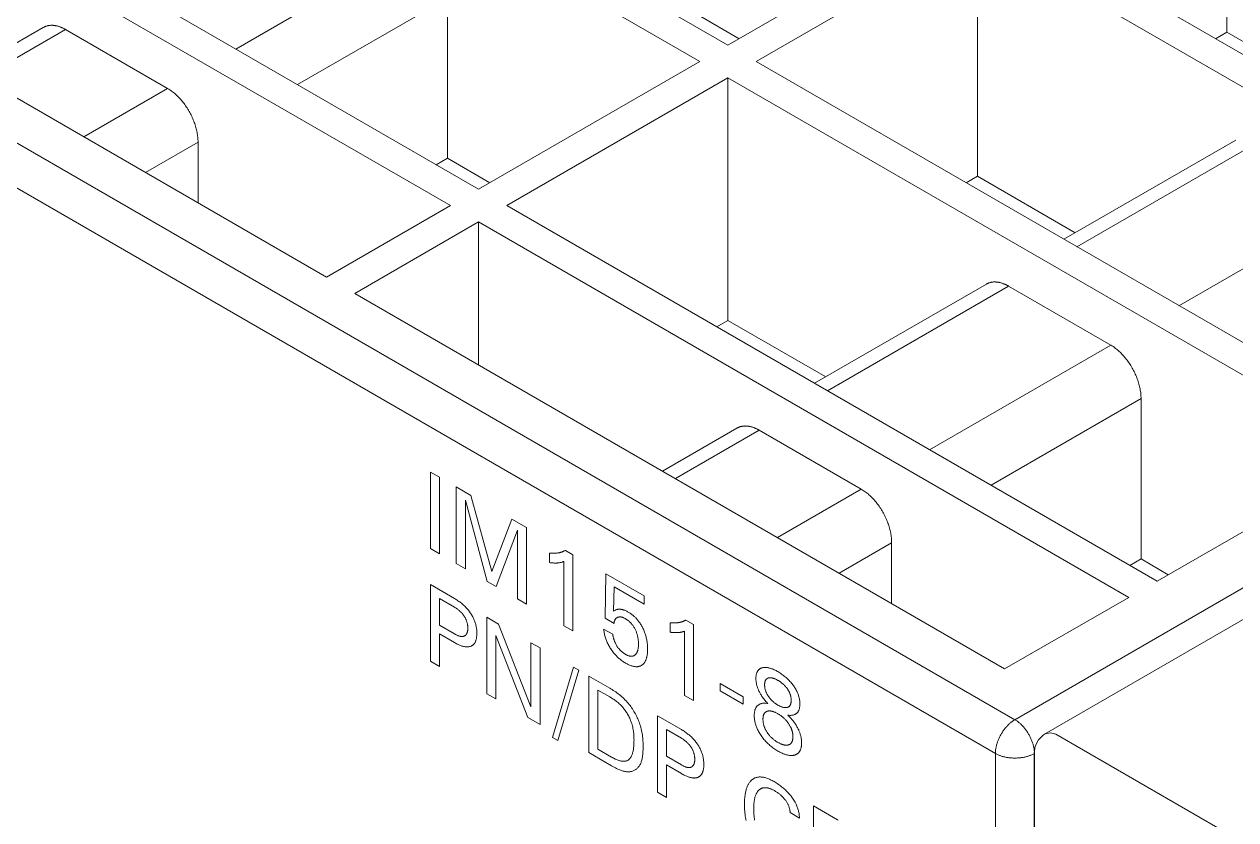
# Model space of a CAD drawing. Header units: inches. Extents: x 67248 to 85686, y -40174 to -31152.
# Drawn here: x 75342.52 to 75366.26, y -37886.83 to -37871.25 of the extents above; entities that cross this region are included whole.
import ezdxf

# ---------------------------------------------------------------- set-up
doc = ezdxf.new("R2010")
doc.units = ezdxf.units.IN
doc.header["$MEASUREMENT"] = 0

# ---------------------------------------------------------------- blocks, each defined once
blk = doc.blocks.new('ET200S')
at = {"lineweight": 0}
for p, q in [((65.08, 37.544), (110.119, 63.547)), ((59.874, 49.776), (50.838, 54.993)), ((50.353, 54.681), (59.362, 49.48)), ((68.925, 50.011), (68.925, 54.41)), ((55.349, 47.163), (46.559, 52.238)), ((46.074, 51.926), (54.836, 46.867)), ((59.874, 49.776), (63.887, 52.093)), ((76.742, 45.263), (64.912, 52.093)), ((60.387, 49.48), (64.4, 51.797)), ((64.4, 47.398), (64.4, 51.797)), ((64.4, 51.797), (76.227, 44.968)), ((50.945, 49.706), (54.232, 51.604)), ((52.061, 49.061), (54.783, 50.633)), ((54.783, 47.725), (54.783, 50.633)), ((65.08, 37.544), (42.788, 50.415)), ((52.591, 45.571), (43.952, 50.559)), ((59.309, 50.337), (60.077, 49.894)), ((46.101, 49.318), (47.45, 50.097)), ((46.335, 49.183), (47.854, 50.06)), ((49.706, 48.991), (47.854, 50.06)), ((68.722, 49.894), (68.925, 50.011)), ((68.925, 50.011), (70.699, 48.987)), ((64.727, 36.932), (42.434, 49.802)), ((65.619, 37.28), (87.186, 49.731)), ((55.349, 47.163), (59.362, 49.48)), ((72.201, 42.66), (60.387, 49.48)), ((55.861, 46.867), (59.874, 49.184)), ((59.874, 44.785), (59.874, 49.184)), ((59.874, 49.184), (71.686, 42.365)), ((48.187, 48.114), (49.706, 48.991)), ((49.304, 47.469), (50.257, 48.02)), ((50.257, 46.919), (50.257, 48.02)), ((65.971, 46.256), (69.088, 48.056)), ((66.205, 46.121), (69.492, 48.019)), ((54.58, 47.607), (54.783, 47.725)), ((54.783, 47.725), (55.552, 47.281)), ((64.197, 47.281), (64.4, 47.398)), ((64.4, 47.398), (66.174, 46.374)), ((52.591, 45.571), (54.836, 46.867)), ((67.659, 40.056), (55.861, 46.867)), ((68.057, 45.052), (71.344, 46.95)), ((53.104, 45.275), (55.348, 46.571)), ((55.348, 43.979), (55.348, 46.571)), ((55.348, 46.571), (67.145, 39.761)), ((61.445, 43.644), (64.562, 45.443)), ((61.68, 43.508), (64.967, 45.406)), ((66.819, 44.337), (64.967, 45.406)), ((64.892, 38.469), (53.104, 45.275)), ((59.671, 44.668), (59.874, 44.785)), ((59.874, 44.785), (61.649, 43.761)), ((63.531, 42.439), (66.819, 44.337)), ((64.648, 41.795), (67.37, 43.366)), ((67.37, 40.458), (67.37, 43.366)), ((58.688, 42.052), (60.037, 42.83)), ((58.922, 41.916), (60.441, 42.793)), ((62.293, 41.724), (60.441, 42.793)), ((71.686, 42.365), (67.659, 40.056)), ((54.474, 40.647), (54.474, 42.035)), ((54.474, 42.035), (54.638, 41.94)), ((54.638, 41.94), (54.638, 40.552)), ((54.943, 40.376), (54.943, 41.764)), ((54.943, 41.764), (55.21, 41.61)), ((55.21, 41.61), (55.587, 40.23)), ((60.774, 40.847), (62.293, 41.724)), ((55.108, 41.523), (55.108, 40.281)), ((55.504, 40.052), (55.108, 41.523)), ((55.587, 40.23), (55.953, 41.181)), ((55.953, 41.181), (56.219, 41.027)), ((56.055, 40.978), (55.669, 39.957)), ((56.055, 39.734), (56.055, 40.978)), ((56.219, 41.027), (56.219, 39.639)), ((61.89, 40.203), (62.844, 40.753)), ((62.844, 39.652), (62.844, 40.753)), ((54.638, 40.552), (54.474, 40.647)), ((56.635, 40.393), (56.635, 40.566)), ((56.923, 40.613), (57.059, 40.534)), ((57.059, 40.534), (57.059, 39.154)), ((67.166, 40.341), (67.37, 40.458)), ((67.37, 40.458), (67.863, 40.173)), ((55.108, 40.281), (54.943, 40.376)), ((56.898, 39.247), (56.898, 40.413)), ((55.669, 39.957), (55.504, 40.052)), ((57.646, 39.384), (57.656, 40.19)), ((57.656, 40.19), (58.352, 39.788)), ((54.474, 38.606), (54.474, 39.994)), ((54.474, 39.994), (54.911, 39.741)), ((57.807, 39.951), (57.797, 39.51)), ((58.352, 39.637), (57.807, 39.951)), ((54.638, 39.741), (54.638, 39.257)), ((54.911, 39.584), (54.638, 39.741)), ((56.219, 39.639), (56.055, 39.734)), ((58.352, 39.788), (58.352, 39.637)), ((67.145, 39.761), (64.892, 38.469)), ((55.499, 38.014), (55.499, 39.402)), ((55.499, 39.402), (55.712, 39.278)), ((57.807, 39.291), (57.646, 39.384)), ((54.638, 39.257), (54.911, 39.1)), ((55.712, 39.278), (56.299, 37.776)), ((57.059, 39.154), (56.898, 39.247)), ((57.618, 39.188), (57.783, 39.094)), ((58.823, 39.129), (58.823, 39.303)), ((59.086, 37.984), (59.086, 39.15)), ((59.111, 39.35), (59.247, 39.271)), ((59.247, 39.271), (59.247, 37.891)), ((54.638, 39.1), (54.638, 38.511)), ((54.911, 38.942), (54.638, 39.1)), ((55.662, 39.07), (55.662, 37.919)), ((56.242, 37.584), (55.662, 39.07)), ((56.299, 37.776), (56.299, 38.94)), ((56.299, 38.94), (56.463, 38.845)), ((56.463, 38.845), (56.463, 37.457)), ((54.638, 38.511), (54.474, 38.606)), ((56.687, 37.223), (57.07, 38.495)), ((57.07, 38.495), (57.167, 38.439)), ((57.167, 38.439), (56.784, 37.167)), ((57.347, 36.947), (57.347, 38.335)), ((57.347, 38.335), (57.728, 38.115)), ((57.512, 38.082), (57.512, 37.009)), ((57.728, 37.957), (57.512, 38.082)), ((59.733, 38.067), (59.733, 38.198)), ((59.733, 38.198), (60.147, 37.959)), ((60.147, 37.828), (59.733, 38.067)), ((55.662, 37.919), (55.499, 38.014)), ((59.247, 37.891), (59.086, 37.984)), ((60.147, 37.959), (60.147, 37.828)), ((58.592, 36.228), (58.592, 37.616)), ((58.592, 37.616), (59.029, 37.364)), ((56.463, 37.457), (56.242, 37.584)), ((56.784, 37.167), (56.687, 37.223)), ((58.756, 37.364), (58.756, 36.88)), ((59.029, 37.206), (58.756, 37.364)), ((65.449, 37.066), (65.506, 37.178)), ((65.506, 37.178), (65.599, 37.268)), ((65.599, 37.268), (65.62, 37.28)), ((65.653, 37.295), (65.62, 37.28)), ((65.726, 37.303), (65.653, 37.295)), ((65.822, 37.282), (65.726, 37.303)), ((75.769, 31.54), (65.822, 37.282)), ((57.761, 36.708), (57.347, 36.947)), ((57.512, 37.009), (57.761, 36.865)), ((65.428, 36.929), (65.449, 37.066)), ((58.756, 36.88), (59.029, 36.722)), ((58.756, 36.722), (58.756, 36.133)), ((59.029, 36.565), (58.756, 36.722)), ((64.727, -33.379), (64.727, 36.932)), ((65.428, 36.929), (65.428, -28.555)), ((65.434, -33.379), (65.434, 36.932)), ((58.756, 36.133), (58.592, 36.228)), ((61.169, 35.76), (61, 35.858)), ((61.423, 34.593), (61.423, 35.982)), ((61.423, 35.982), (61.86, 35.729))]:
    blk.add_line(p, q, dxfattribs=at)
for points in [[(47.45, 50.097), (47.457, 50.1), (47.463, 50.104), (47.47, 50.107), (47.476, 50.11), (47.483, 50.113), (47.49, 50.116), (47.496, 50.118), (47.503, 50.121), (47.51, 50.123), (47.517, 50.125), (47.524, 50.127), (47.531, 50.129), (47.539, 50.13), (47.546, 50.132), (47.554, 50.133), (47.561, 50.134), (47.569, 50.135), (47.576, 50.135), (47.584, 50.136), (47.591, 50.136), (47.599, 50.136), (47.606, 50.136), (47.614, 50.136), (47.622, 50.136), (47.629, 50.135), (47.637, 50.135), (47.644, 50.134), (47.652, 50.133), (47.659, 50.132), (47.667, 50.131), (47.674, 50.129), (47.682, 50.128), (47.691, 50.126), (47.701, 50.124), (47.711, 50.121), (47.72, 50.119), (47.729, 50.116), (47.739, 50.113), (47.748, 50.11), (47.757, 50.106), (47.766, 50.103), (47.776, 50.099), (47.785, 50.095), (47.794, 50.091), (47.802, 50.087), (47.811, 50.083), (47.82, 50.079), (47.829, 50.074), (47.837, 50.07), (47.846, 50.065), (47.854, 50.06)], [(49.706, 48.991), (49.725, 48.98), (49.743, 48.968), (49.761, 48.956), (49.778, 48.944), (49.796, 48.931), (49.813, 48.917), (49.829, 48.904), (49.846, 48.89), (49.862, 48.875), (49.877, 48.86), (49.894, 48.844), (49.911, 48.827), (49.927, 48.809), (49.943, 48.792), (49.959, 48.774), (49.974, 48.755), (49.989, 48.737), (50.003, 48.718), (50.017, 48.699), (50.031, 48.679), (50.045, 48.659), (50.058, 48.638), (50.072, 48.618), (50.084, 48.596), (50.097, 48.575), (50.109, 48.554), (50.12, 48.532), (50.131, 48.51), (50.142, 48.488), (50.153, 48.465), (50.162, 48.443), (50.172, 48.421), (50.181, 48.399), (50.189, 48.376), (50.197, 48.354), (50.205, 48.331), (50.212, 48.308), (50.218, 48.285), (50.225, 48.262), (50.23, 48.238), (50.235, 48.217), (50.24, 48.195), (50.244, 48.173), (50.247, 48.152), (50.25, 48.13), (50.253, 48.108), (50.255, 48.086), (50.256, 48.064), (50.257, 48.042), (50.257, 48.02)], [(64.563, 45.443), (64.569, 45.447), (64.575, 45.45), (64.582, 45.453), (64.588, 45.456), (64.595, 45.459), (64.602, 45.462), (64.609, 45.465), (64.616, 45.467), (64.622, 45.469), (64.629, 45.471), (64.636, 45.473), (64.644, 45.475), (64.651, 45.476), (64.659, 45.478), (64.666, 45.479), (64.674, 45.48), (64.681, 45.481), (64.689, 45.482), (64.696, 45.482), (64.704, 45.482), (64.711, 45.482), (64.719, 45.482), (64.726, 45.482), (64.734, 45.482), (64.742, 45.481), (64.749, 45.481), (64.757, 45.48), (64.764, 45.479), (64.772, 45.478), (64.779, 45.477), (64.787, 45.476), (64.794, 45.474), (64.804, 45.472), (64.813, 45.47), (64.823, 45.467), (64.832, 45.465), (64.842, 45.462), (64.851, 45.459), (64.86, 45.456), (64.87, 45.452), (64.879, 45.449), (64.888, 45.445), (64.897, 45.442), (64.906, 45.438), (64.915, 45.433), (64.924, 45.429), (64.932, 45.425), (64.941, 45.42), (64.95, 45.416), (64.958, 45.411), (64.967, 45.406)], [(66.819, 44.337), (66.837, 44.326), (66.855, 44.315), (66.873, 44.303), (66.891, 44.29), (66.908, 44.277), (66.925, 44.264), (66.942, 44.25), (66.958, 44.236), (66.974, 44.221), (66.99, 44.207), (67.007, 44.19), (67.023, 44.173), (67.04, 44.156), (67.056, 44.138), (67.071, 44.12), (67.086, 44.102), (67.101, 44.083), (67.116, 44.064), (67.13, 44.045), (67.143, 44.026), (67.157, 44.005), (67.171, 43.985), (67.184, 43.964), (67.197, 43.943), (67.209, 43.921), (67.221, 43.9), (67.233, 43.878), (67.244, 43.856), (67.255, 43.834), (67.265, 43.812), (67.275, 43.79), (67.284, 43.767), (67.293, 43.745), (67.301, 43.723), (67.309, 43.7), (67.317, 43.677), (67.324, 43.654), (67.331, 43.631), (67.337, 43.608), (67.343, 43.585), (67.348, 43.563), (67.352, 43.541), (67.356, 43.52), (67.36, 43.498), (67.363, 43.476), (67.365, 43.454), (67.367, 43.432), (67.368, 43.41), (67.369, 43.388), (67.37, 43.366)], [(60.037, 42.83), (60.043, 42.834), (60.05, 42.837), (60.056, 42.84), (60.063, 42.843), (60.069, 42.846), (60.076, 42.849), (60.083, 42.852), (60.09, 42.854), (60.097, 42.856), (60.104, 42.858), (60.111, 42.86), (60.118, 42.862), (60.125, 42.863), (60.133, 42.865), (60.14, 42.866), (60.148, 42.867), (60.155, 42.868), (60.163, 42.869), (60.17, 42.869), (60.178, 42.869), (60.185, 42.87), (60.193, 42.869), (60.201, 42.869), (60.208, 42.869), (60.216, 42.869), (60.223, 42.868), (60.231, 42.867), (60.238, 42.866), (60.246, 42.865), (60.253, 42.864), (60.261, 42.863), (60.268, 42.861), (60.278, 42.859), (60.288, 42.857), (60.297, 42.854), (60.307, 42.852), (60.316, 42.849), (60.325, 42.846), (60.335, 42.843), (60.344, 42.84), (60.353, 42.836), (60.362, 42.832), (60.371, 42.829), (60.38, 42.825), (60.389, 42.821), (60.398, 42.816), (60.407, 42.812), (60.415, 42.807), (60.424, 42.803), (60.432, 42.798), (60.441, 42.793)], [(62.293, 41.724), (62.311, 41.713), (62.329, 41.702), (62.347, 41.69), (62.365, 41.677), (62.382, 41.664), (62.399, 41.651), (62.416, 41.637), (62.432, 41.623), (62.448, 41.608), (62.464, 41.594), (62.481, 41.577), (62.498, 41.56), (62.514, 41.543), (62.53, 41.525), (62.545, 41.507), (62.56, 41.489), (62.575, 41.47), (62.59, 41.451), (62.604, 41.432), (62.618, 41.413), (62.632, 41.392), (62.645, 41.372), (62.658, 41.351), (62.671, 41.33), (62.683, 41.308), (62.695, 41.287), (62.707, 41.265), (62.718, 41.243), (62.729, 41.221), (62.739, 41.199), (62.749, 41.177), (62.758, 41.154), (62.767, 41.132), (62.776, 41.11), (62.784, 41.087), (62.791, 41.064), (62.798, 41.041), (62.805, 41.018), (62.811, 40.995), (62.817, 40.972), (62.822, 40.95), (62.826, 40.928), (62.83, 40.907), (62.834, 40.885), (62.837, 40.863), (62.839, 40.841), (62.841, 40.819), (62.843, 40.797), (62.844, 40.775), (62.844, 40.753)], [(56.923, 40.613), (56.917, 40.61), (56.91, 40.606), (56.904, 40.603), (56.897, 40.6), (56.89, 40.597), (56.884, 40.594), (56.877, 40.591), (56.87, 40.589), (56.863, 40.586), (56.856, 40.584), (56.849, 40.582), (56.842, 40.58), (56.835, 40.577), (56.828, 40.576), (56.821, 40.574), (56.814, 40.572), (56.806, 40.571), (56.799, 40.569), (56.792, 40.568), (56.784, 40.567), (56.777, 40.566), (56.769, 40.565), (56.762, 40.564), (56.754, 40.563), (56.747, 40.562), (56.739, 40.562), (56.731, 40.561), (56.724, 40.561), (56.716, 40.561), (56.708, 40.561), (56.7, 40.561), (56.692, 40.561), (56.684, 40.561), (56.676, 40.562), (56.668, 40.562), (56.66, 40.563), (56.652, 40.564), (56.643, 40.565), (56.635, 40.566)], [(56.635, 40.393), (56.646, 40.391), (56.656, 40.39), (56.667, 40.389), (56.678, 40.388), (56.688, 40.387), (56.699, 40.386), (56.709, 40.386), (56.717, 40.385), (56.725, 40.385), (56.733, 40.385), (56.741, 40.385), (56.749, 40.385), (56.757, 40.385), (56.765, 40.385), (56.773, 40.385), (56.779, 40.386), (56.786, 40.386), (56.793, 40.387), (56.8, 40.388), (56.806, 40.388), (56.813, 40.389), (56.819, 40.39), (56.826, 40.392), (56.834, 40.393), (56.841, 40.395), (56.848, 40.397), (56.857, 40.399), (56.865, 40.401), (56.873, 40.404), (56.881, 40.407), (56.89, 40.41), (56.898, 40.413)], [(54.911, 38.942), (54.927, 38.933), (54.943, 38.925), (54.959, 38.916), (54.975, 38.909), (54.991, 38.901), (55.007, 38.895), (55.023, 38.888), (55.035, 38.884), (55.047, 38.88), (55.06, 38.876), (55.072, 38.873), (55.084, 38.87), (55.095, 38.868), (55.107, 38.866), (55.119, 38.865), (55.128, 38.864), (55.137, 38.864), (55.146, 38.864), (55.155, 38.864), (55.164, 38.865), (55.173, 38.866), (55.181, 38.868), (55.19, 38.87), (55.198, 38.872), (55.206, 38.875), (55.213, 38.878), (55.22, 38.881), (55.227, 38.885), (55.234, 38.889), (55.24, 38.893), (55.247, 38.898), (55.253, 38.903), (55.259, 38.909), (55.264, 38.915), (55.269, 38.921), (55.274, 38.928), (55.279, 38.935), (55.284, 38.943), (55.288, 38.951), (55.291, 38.959), (55.295, 38.967), (55.298, 38.976), (55.301, 38.985), (55.304, 38.995), (55.307, 39.006), (55.309, 39.019), (55.312, 39.031), (55.313, 39.044), (55.315, 39.057), (55.316, 39.07), (55.317, 39.084), (55.317, 39.097), (55.317, 39.111), (55.317, 39.127), (55.316, 39.143), (55.315, 39.159), (55.314, 39.175), (55.312, 39.191), (55.31, 39.208), (55.307, 39.224), (55.304, 39.241), (55.3, 39.257), (55.296, 39.272), (55.292, 39.288), (55.287, 39.303), (55.282, 39.319), (55.276, 39.335), (55.27, 39.35), (55.263, 39.366), (55.256, 39.381), (55.249, 39.396), (55.241, 39.411), (55.233, 39.426), (55.224, 39.441), (55.215, 39.456), (55.206, 39.47), (55.196, 39.484), (55.186, 39.499), (55.175, 39.514), (55.164, 39.528), (55.152, 39.542), (55.141, 39.555), (55.129, 39.568), (55.117, 39.581), (55.104, 39.595), (55.09, 39.608), (55.077, 39.621), (55.063, 39.633), (55.049, 39.645), (55.036, 39.656), (55.022, 39.667), (55.006, 39.679), (54.99, 39.69), (54.974, 39.701), (54.958, 39.712), (54.943, 39.722), (54.927, 39.732), (54.911, 39.741)], [(54.911, 39.584), (54.92, 39.578), (54.93, 39.572), (54.94, 39.566), (54.949, 39.56), (54.959, 39.553), (54.968, 39.546), (54.978, 39.539), (54.986, 39.532), (54.995, 39.525), (55.003, 39.518), (55.011, 39.511), (55.019, 39.503), (55.027, 39.495), (55.035, 39.487), (55.042, 39.48), (55.049, 39.472), (55.056, 39.464), (55.063, 39.455), (55.069, 39.447), (55.076, 39.438), (55.082, 39.429), (55.088, 39.42), (55.093, 39.412), (55.098, 39.403), (55.103, 39.394), (55.108, 39.385), (55.113, 39.376), (55.117, 39.367), (55.121, 39.358), (55.125, 39.348), (55.129, 39.339), (55.132, 39.33), (55.135, 39.32), (55.138, 39.311), (55.141, 39.302), (55.143, 39.292), (55.145, 39.283), (55.147, 39.273), (55.149, 39.263), (55.15, 39.253), (55.151, 39.243), (55.152, 39.233), (55.152, 39.223), (55.153, 39.214), (55.153, 39.204), (55.153, 39.196), (55.152, 39.188), (55.152, 39.179), (55.151, 39.171), (55.151, 39.164), (55.149, 39.156), (55.148, 39.148), (55.147, 39.141), (55.145, 39.134), (55.143, 39.128), (55.142, 39.123), (55.14, 39.117), (55.138, 39.112), (55.135, 39.107), (55.133, 39.102), (55.13, 39.098), (55.128, 39.093), (55.125, 39.089), (55.122, 39.085), (55.118, 39.082), (55.115, 39.078), (55.112, 39.075), (55.108, 39.072), (55.104, 39.069), (55.1, 39.067), (55.096, 39.064), (55.092, 39.062), (55.087, 39.06), (55.083, 39.059), (55.078, 39.057), (55.073, 39.056), (55.068, 39.055), (55.063, 39.054), (55.058, 39.053), (55.052, 39.053), (55.047, 39.053), (55.041, 39.053), (55.036, 39.054), (55.029, 39.054), (55.022, 39.055), (55.015, 39.057), (55.008, 39.058), (55, 39.06), (54.993, 39.062), (54.986, 39.065), (54.978, 39.067), (54.969, 39.071), (54.959, 39.075), (54.95, 39.08), (54.94, 39.084), (54.93, 39.089), (54.921, 39.094), (54.911, 39.1)], [(58.411, 38.909), (58.408, 38.931), (58.405, 38.954), (58.403, 38.972), (58.4, 38.99), (58.396, 39.008), (58.392, 39.026), (58.388, 39.044), (58.383, 39.063), (58.377, 39.081), (58.372, 39.098), (58.366, 39.115), (58.36, 39.133), (58.353, 39.15), (58.346, 39.167), (58.338, 39.184), (58.33, 39.201), (58.323, 39.217), (58.315, 39.232), (58.306, 39.247), (58.298, 39.262), (58.288, 39.277), (58.279, 39.292), (58.269, 39.306), (58.259, 39.32), (58.25, 39.332), (58.241, 39.344), (58.231, 39.355), (58.221, 39.367), (58.211, 39.378), (58.201, 39.388), (58.191, 39.398), (58.181, 39.408), (58.17, 39.418), (58.159, 39.428), (58.147, 39.438), (58.135, 39.447), (58.124, 39.456), (58.112, 39.464), (58.1, 39.473), (58.088, 39.48), (58.076, 39.488), (58.064, 39.495), (58.051, 39.502), (58.038, 39.509), (58.025, 39.515), (58.012, 39.521), (58, 39.527), (57.987, 39.532), (57.977, 39.535), (57.967, 39.538), (57.957, 39.541), (57.948, 39.543), (57.938, 39.545), (57.929, 39.546), (57.919, 39.547), (57.91, 39.548), (57.902, 39.548), (57.893, 39.548), (57.885, 39.547), (57.877, 39.546), (57.869, 39.544), (57.861, 39.542), (57.851, 39.539), (57.841, 39.535), (57.831, 39.53), (57.82, 39.524), (57.809, 39.517), (57.797, 39.51)], [(57.807, 39.291), (57.807, 39.299), (57.808, 39.307), (57.81, 39.315), (57.811, 39.322), (57.813, 39.33), (57.816, 39.337), (57.818, 39.343), (57.82, 39.349), (57.823, 39.354), (57.825, 39.359), (57.828, 39.363), (57.831, 39.368), (57.834, 39.372), (57.837, 39.376), (57.841, 39.38), (57.845, 39.383), (57.849, 39.387), (57.853, 39.39), (57.857, 39.392), (57.862, 39.395), (57.866, 39.397), (57.871, 39.399), (57.876, 39.401), (57.881, 39.403), (57.887, 39.404), (57.892, 39.405), (57.898, 39.406), (57.904, 39.407), (57.91, 39.407), (57.917, 39.407), (57.923, 39.406), (57.93, 39.406), (57.936, 39.405), (57.943, 39.403), (57.95, 39.402), (57.957, 39.4), (57.963, 39.397), (57.972, 39.394), (57.981, 39.391), (57.99, 39.387), (57.998, 39.383), (58.007, 39.378), (58.016, 39.373), (58.025, 39.368), (58.034, 39.362), (58.043, 39.356), (58.052, 39.35), (58.061, 39.343), (58.07, 39.336), (58.078, 39.329), (58.087, 39.321), (58.095, 39.314), (58.103, 39.306), (58.11, 39.299), (58.118, 39.29), (58.125, 39.282), (58.132, 39.273), (58.139, 39.264), (58.146, 39.255), (58.154, 39.244), (58.161, 39.233), (58.168, 39.222), (58.175, 39.21), (58.181, 39.198), (58.187, 39.186), (58.193, 39.174), (58.2, 39.161), (58.205, 39.147), (58.211, 39.134), (58.216, 39.12), (58.221, 39.106), (58.225, 39.093), (58.229, 39.08), (58.232, 39.068), (58.235, 39.056), (58.238, 39.043), (58.24, 39.031), (58.242, 39.019), (58.244, 39.007), (58.246, 38.994), (58.247, 38.981), (58.248, 38.968), (58.249, 38.955), (58.25, 38.943), (58.25, 38.93), (58.25, 38.918), (58.25, 38.904), (58.25, 38.889), (58.249, 38.875), (58.248, 38.862)], [(57.618, 39.188), (57.62, 39.171), (57.622, 39.154), (57.625, 39.136), (57.628, 39.118), (57.631, 39.1), (57.636, 39.081), (57.64, 39.063), (57.645, 39.046), (57.65, 39.028), (57.656, 39.011), (57.662, 38.994), (57.669, 38.977), (57.676, 38.959), (57.683, 38.942), (57.691, 38.925), (57.7, 38.908), (57.709, 38.892), (57.718, 38.875), (57.728, 38.859), (57.737, 38.842), (57.748, 38.826), (57.76, 38.809), (57.772, 38.791), (57.785, 38.774), (57.798, 38.757), (57.812, 38.741), (57.825, 38.725), (57.838, 38.712), (57.85, 38.699), (57.863, 38.686), (57.876, 38.674), (57.889, 38.662), (57.902, 38.651), (57.915, 38.64), (57.929, 38.629), (57.943, 38.618), (57.958, 38.607), (57.972, 38.597), (57.987, 38.588), (58.002, 38.579), (58.016, 38.57), (58.031, 38.562), (58.045, 38.554), (58.06, 38.547), (58.075, 38.54), (58.089, 38.534), (58.104, 38.528), (58.118, 38.523), (58.132, 38.518), (58.144, 38.515), (58.155, 38.512), (58.166, 38.51), (58.177, 38.508), (58.188, 38.506), (58.199, 38.505), (58.21, 38.505), (58.22, 38.505), (58.23, 38.505), (58.239, 38.506), (58.248, 38.508), (58.257, 38.51), (58.265, 38.512), (58.273, 38.514), (58.281, 38.517), (58.289, 38.521), (58.296, 38.524), (58.304, 38.528), (58.311, 38.533), (58.318, 38.538), (58.326, 38.544), (58.333, 38.55), (58.339, 38.557), (58.346, 38.564), (58.352, 38.571), (58.358, 38.579), (58.363, 38.587), (58.369, 38.596), (58.374, 38.605), (58.379, 38.615), (58.383, 38.625), (58.387, 38.635), (58.391, 38.646), (58.395, 38.657), (58.398, 38.669), (58.401, 38.68), (58.403, 38.692), (58.406, 38.707), (58.409, 38.723), (58.411, 38.738), (58.412, 38.754), (58.413, 38.771), (58.414, 38.787), (58.415, 38.804), (58.415, 38.821), (58.415, 38.843), (58.414, 38.864), (58.413, 38.886), (58.411, 38.909)], [(59.111, 39.35), (59.104, 39.346), (59.098, 39.343), (59.091, 39.34), (59.085, 39.337), (59.078, 39.334), (59.071, 39.331), (59.065, 39.328), (59.058, 39.326), (59.051, 39.323), (59.044, 39.321), (59.037, 39.319), (59.03, 39.316), (59.023, 39.314), (59.016, 39.313), (59.009, 39.311), (59.001, 39.309), (58.994, 39.308), (58.987, 39.306), (58.98, 39.305), (58.972, 39.304), (58.965, 39.302), (58.957, 39.301), (58.95, 39.301), (58.942, 39.3), (58.935, 39.299), (58.927, 39.299), (58.919, 39.298), (58.911, 39.298), (58.903, 39.298), (58.896, 39.298), (58.888, 39.298), (58.88, 39.298), (58.872, 39.298), (58.864, 39.299), (58.856, 39.299), (58.847, 39.3), (58.839, 39.301), (58.831, 39.302), (58.823, 39.303)], [(58.823, 39.129), (58.834, 39.128), (58.844, 39.127), (58.855, 39.126), (58.865, 39.125), (58.876, 39.124), (58.886, 39.123), (58.897, 39.123), (58.905, 39.122), (58.913, 39.122), (58.921, 39.122), (58.929, 39.122), (58.937, 39.122), (58.945, 39.122), (58.953, 39.122), (58.96, 39.122), (58.967, 39.123), (58.974, 39.123), (58.981, 39.124), (58.987, 39.125), (58.994, 39.125), (59.001, 39.126), (59.007, 39.127), (59.014, 39.128), (59.021, 39.13), (59.029, 39.132), (59.036, 39.133), (59.044, 39.136), (59.052, 39.138), (59.06, 39.141), (59.069, 39.143), (59.078, 39.146), (59.086, 39.15)], [(58.248, 38.862), (58.246, 38.848), (58.244, 38.835), (58.243, 38.826), (58.241, 38.818), (58.239, 38.81), (58.237, 38.801), (58.234, 38.793), (58.231, 38.786), (58.229, 38.778), (58.225, 38.771), (58.223, 38.765), (58.22, 38.759), (58.217, 38.753), (58.213, 38.748), (58.21, 38.743), (58.206, 38.738), (58.202, 38.733), (58.198, 38.728), (58.194, 38.724), (58.19, 38.721), (58.187, 38.717), (58.183, 38.714), (58.179, 38.711), (58.174, 38.708), (58.17, 38.706), (58.166, 38.703), (58.161, 38.701), (58.156, 38.699), (58.152, 38.698), (58.147, 38.696), (58.142, 38.695), (58.137, 38.694), (58.132, 38.694), (58.126, 38.693), (58.121, 38.693), (58.116, 38.693), (58.11, 38.694), (58.104, 38.694), (58.099, 38.695), (58.093, 38.696), (58.087, 38.697), (58.08, 38.699), (58.073, 38.701), (58.066, 38.704), (58.059, 38.706), (58.052, 38.709), (58.045, 38.713), (58.038, 38.716), (58.031, 38.72), (58.023, 38.724), (58.016, 38.728), (58.008, 38.732), (58, 38.737), (57.991, 38.743), (57.983, 38.748), (57.975, 38.754), (57.967, 38.76), (57.959, 38.766), (57.951, 38.773), (57.943, 38.78), (57.935, 38.787), (57.927, 38.794), (57.92, 38.802), (57.912, 38.809), (57.905, 38.818), (57.898, 38.826), (57.891, 38.834), (57.884, 38.843), (57.878, 38.852), (57.871, 38.861), (57.865, 38.87), (57.859, 38.88), (57.853, 38.89), (57.847, 38.899), (57.842, 38.909), (57.837, 38.919), (57.832, 38.929), (57.827, 38.94), (57.822, 38.949), (57.818, 38.959), (57.814, 38.969), (57.81, 38.979), (57.807, 38.989), (57.803, 38.999), (57.8, 39.008), (57.797, 39.018), (57.795, 39.028), (57.792, 39.038), (57.79, 39.047), (57.788, 39.057), (57.786, 39.066), (57.785, 39.075), (57.784, 39.085), (57.783, 39.094)], [(60.589, 38.488), (60.579, 38.49), (60.57, 38.491), (60.561, 38.491), (60.553, 38.491), (60.544, 38.491), (60.535, 38.491), (60.527, 38.49), (60.518, 38.489), (60.51, 38.488), (60.503, 38.487), (60.497, 38.485), (60.49, 38.484), (60.484, 38.482), (60.478, 38.479), (60.471, 38.477), (60.466, 38.474), (60.46, 38.471), (60.454, 38.468), (60.449, 38.464), (60.443, 38.46), (60.438, 38.456), (60.434, 38.452), (60.429, 38.448), (60.425, 38.443), (60.421, 38.438), (60.417, 38.433), (60.413, 38.428), (60.41, 38.422), (60.407, 38.416), (60.403, 38.41), (60.401, 38.404), (60.398, 38.397), (60.395, 38.391), (60.393, 38.383), (60.39, 38.374), (60.388, 38.366), (60.387, 38.357), (60.385, 38.348), (60.384, 38.339), (60.383, 38.33), (60.382, 38.32), (60.382, 38.311), (60.381, 38.301), (60.381, 38.291), (60.381, 38.281), (60.382, 38.27), (60.382, 38.26), (60.383, 38.249), (60.384, 38.238), (60.385, 38.227), (60.387, 38.216), (60.389, 38.205), (60.391, 38.194), (60.393, 38.183), (60.396, 38.171), (60.399, 38.159), (60.403, 38.147), (60.407, 38.135), (60.411, 38.123), (60.415, 38.111), (60.42, 38.099), (60.425, 38.087), (60.43, 38.075), (60.436, 38.061), (60.443, 38.047), (60.451, 38.033), (60.458, 38.019), (60.466, 38.005), (60.474, 37.992), (60.482, 37.979), (60.491, 37.966), (60.502, 37.95), (60.513, 37.934), (60.525, 37.919), (60.536, 37.905), (60.548, 37.89), (60.56, 37.876), (60.57, 37.866), (60.579, 37.856), (60.589, 37.846), (60.598, 37.837)], [(60.961, 37.626), (60.974, 37.624), (60.987, 37.623), (61, 37.622), (61.012, 37.622), (61.024, 37.623), (61.035, 37.624), (61.047, 37.626), (61.058, 37.628), (61.069, 37.631), (61.076, 37.634), (61.084, 37.637), (61.091, 37.641), (61.098, 37.644), (61.105, 37.649), (61.111, 37.653), (61.118, 37.658), (61.124, 37.664), (61.13, 37.67), (61.135, 37.676), (61.14, 37.682), (61.145, 37.689), (61.149, 37.696), (61.153, 37.703), (61.157, 37.711), (61.16, 37.719), (61.163, 37.728), (61.166, 37.736), (61.169, 37.747), (61.172, 37.758), (61.174, 37.769), (61.176, 37.781), (61.177, 37.793), (61.178, 37.805), (61.178, 37.818), (61.179, 37.83), (61.178, 37.844), (61.178, 37.858), (61.177, 37.873), (61.175, 37.887), (61.173, 37.902), (61.171, 37.917), (61.168, 37.932), (61.164, 37.947), (61.16, 37.961), (61.156, 37.976), (61.151, 37.99), (61.146, 38.005), (61.141, 38.019), (61.135, 38.033), (61.128, 38.048), (61.121, 38.062), (61.112, 38.079), (61.103, 38.096), (61.093, 38.113), (61.083, 38.129), (61.072, 38.145), (61.061, 38.161), (61.05, 38.176), (61.037, 38.193), (61.025, 38.208), (61.012, 38.224), (60.998, 38.239), (60.985, 38.254), (60.971, 38.268), (60.956, 38.282), (60.942, 38.296), (60.927, 38.31), (60.912, 38.323), (60.896, 38.335), (60.881, 38.347), (60.864, 38.36), (60.847, 38.372), (60.831, 38.383), (60.814, 38.394), (60.797, 38.405), (60.78, 38.415), (60.763, 38.424), (60.746, 38.433), (60.729, 38.442), (60.712, 38.45), (60.695, 38.457), (60.679, 38.464), (60.666, 38.469), (60.652, 38.473), (60.639, 38.477), (60.627, 38.481), (60.614, 38.484), (60.601, 38.486), (60.589, 38.488)], [(60.613, 37.958), (60.607, 37.967), (60.601, 37.975), (60.596, 37.984), (60.591, 37.992), (60.586, 38.001), (60.581, 38.01), (60.576, 38.019), (60.572, 38.028), (60.568, 38.036), (60.565, 38.044), (60.562, 38.052), (60.559, 38.06), (60.556, 38.068), (60.553, 38.076), (60.551, 38.084), (60.549, 38.092), (60.547, 38.1), (60.545, 38.109), (60.544, 38.117), (60.542, 38.126), (60.541, 38.134), (60.54, 38.142), (60.54, 38.15), (60.539, 38.158), (60.539, 38.166), (60.539, 38.174), (60.539, 38.181), (60.539, 38.188), (60.539, 38.195), (60.54, 38.201), (60.541, 38.208), (60.542, 38.214), (60.543, 38.221), (60.544, 38.227), (60.545, 38.233), (60.547, 38.238), (60.549, 38.243), (60.55, 38.247), (60.552, 38.252), (60.554, 38.256), (60.556, 38.26), (60.559, 38.264), (60.561, 38.268), (60.564, 38.271), (60.566, 38.275), (60.569, 38.278), (60.572, 38.281), (60.575, 38.284), (60.579, 38.287), (60.582, 38.289), (60.586, 38.291), (60.589, 38.293), (60.593, 38.295), (60.597, 38.297), (60.601, 38.299), (60.605, 38.3), (60.609, 38.301), (60.614, 38.302), (60.619, 38.303), (60.625, 38.304), (60.631, 38.305), (60.637, 38.305), (60.643, 38.305), (60.649, 38.305), (60.655, 38.304), (60.661, 38.303), (60.668, 38.302), (60.674, 38.301), (60.681, 38.299), (60.688, 38.298), (60.695, 38.296), (60.702, 38.293), (60.709, 38.291), (60.716, 38.288), (60.725, 38.285), (60.734, 38.281), (60.743, 38.277), (60.752, 38.272), (60.762, 38.268), (60.771, 38.263), (60.78, 38.257), (60.789, 38.252), (60.798, 38.246), (60.807, 38.241), (60.816, 38.235), (60.825, 38.228), (60.834, 38.222), (60.843, 38.215), (60.851, 38.209), (60.859, 38.202), (60.867, 38.195), (60.875, 38.188), (60.883, 38.181), (60.891, 38.174), (60.899, 38.166), (60.906, 38.159), (60.913, 38.151), (60.92, 38.143), (60.926, 38.135), (60.933, 38.127), (60.94, 38.119), (60.946, 38.11), (60.947, 38.109)], [(57.761, 36.708), (57.784, 36.695), (57.807, 36.682), (57.831, 36.67), (57.854, 36.658), (57.878, 36.648), (57.901, 36.638), (57.924, 36.629), (57.94, 36.623), (57.956, 36.618), (57.972, 36.613), (57.988, 36.609), (58.004, 36.606), (58.019, 36.603), (58.034, 36.601), (58.049, 36.6), (58.064, 36.599), (58.079, 36.599), (58.092, 36.6), (58.105, 36.602), (58.118, 36.604), (58.13, 36.607), (58.143, 36.611), (58.155, 36.615), (58.166, 36.62), (58.178, 36.626), (58.189, 36.632), (58.199, 36.639), (58.209, 36.646), (58.219, 36.654), (58.229, 36.663), (58.238, 36.672), (58.246, 36.681), (58.254, 36.692), (58.262, 36.702), (58.269, 36.714), (58.277, 36.727), (58.284, 36.74), (58.29, 36.754), (58.296, 36.768), (58.301, 36.783), (58.306, 36.799), (58.31, 36.815), (58.314, 36.831), (58.317, 36.848), (58.32, 36.865), (58.324, 36.89), (58.327, 36.916), (58.329, 36.942), (58.331, 36.969), (58.332, 36.996), (58.333, 37.023), (58.333, 37.051), (58.333, 37.077), (58.332, 37.104), (58.332, 37.13), (58.33, 37.156), (58.328, 37.183), (58.326, 37.21), (58.323, 37.237), (58.32, 37.264), (58.316, 37.292), (58.311, 37.319), (58.305, 37.347), (58.299, 37.375), (58.292, 37.402), (58.284, 37.43), (58.275, 37.459), (58.266, 37.487), (58.257, 37.51), (58.248, 37.534), (58.238, 37.557), (58.228, 37.58), (58.217, 37.604), (58.205, 37.627), (58.193, 37.65), (58.18, 37.672), (58.167, 37.695), (58.154, 37.717), (58.14, 37.739), (58.125, 37.76), (58.111, 37.781), (58.096, 37.802), (58.08, 37.822), (58.064, 37.841), (58.045, 37.864), (58.025, 37.885), (58.005, 37.906), (57.985, 37.926), (57.964, 37.945), (57.943, 37.964), (57.922, 37.982), (57.901, 37.999), (57.88, 38.015), (57.858, 38.031), (57.836, 38.047), (57.815, 38.061), (57.793, 38.075), (57.771, 38.089), (57.75, 38.102), (57.728, 38.115)], [(60.947, 38.109), (60.953, 38.101), (60.958, 38.093), (60.964, 38.084), (60.969, 38.076), (60.974, 38.067), (60.979, 38.059), (60.983, 38.05), (60.988, 38.041), (60.991, 38.033), (60.995, 38.025), (60.998, 38.017), (61.001, 38.009), (61.004, 38.001), (61.006, 37.993), (61.009, 37.985), (61.011, 37.977), (61.013, 37.97), (61.014, 37.961), (61.016, 37.953), (61.017, 37.944), (61.018, 37.936), (61.019, 37.928), (61.02, 37.92), (61.021, 37.912), (61.021, 37.904), (61.021, 37.896), (61.021, 37.889), (61.021, 37.882), (61.02, 37.875), (61.02, 37.868), (61.019, 37.862), (61.018, 37.855), (61.017, 37.849), (61.016, 37.843), (61.014, 37.837), (61.013, 37.831), (61.011, 37.826), (61.009, 37.822), (61.008, 37.817), (61.006, 37.813), (61.004, 37.809), (61.001, 37.805), (60.999, 37.801), (60.996, 37.798), (60.994, 37.794), (60.991, 37.791), (60.988, 37.788), (60.985, 37.785), (60.982, 37.782), (60.978, 37.779), (60.975, 37.777), (60.971, 37.775), (60.967, 37.773), (60.963, 37.771), (60.959, 37.769), (60.955, 37.768), (60.951, 37.767), (60.947, 37.766), (60.942, 37.764), (60.937, 37.764), (60.932, 37.763), (60.927, 37.763), (60.921, 37.762), (60.916, 37.762), (60.91, 37.762), (60.905, 37.763), (60.899, 37.763), (60.893, 37.764), (60.886, 37.765), (60.879, 37.767), (60.872, 37.769), (60.865, 37.771), (60.858, 37.773), (60.851, 37.775), (60.844, 37.778), (60.835, 37.781), (60.826, 37.785), (60.817, 37.789), (60.807, 37.794), (60.798, 37.799), (60.789, 37.804), (60.78, 37.809), (60.771, 37.814), (60.761, 37.82), (60.752, 37.826), (60.743, 37.832), (60.734, 37.838), (60.725, 37.845), (60.716, 37.852), (60.708, 37.858), (60.7, 37.865), (60.692, 37.872), (60.684, 37.879), (60.676, 37.886), (60.668, 37.894), (60.66, 37.902), (60.653, 37.909), (60.646, 37.917), (60.639, 37.925), (60.632, 37.933), (60.626, 37.941), (60.619, 37.95), (60.613, 37.958)], [(57.728, 37.957), (57.744, 37.948), (57.76, 37.939), (57.775, 37.929), (57.791, 37.918), (57.807, 37.908), (57.823, 37.896), (57.839, 37.885), (57.854, 37.873), (57.87, 37.86), (57.885, 37.847), (57.9, 37.833), (57.915, 37.819), (57.93, 37.805), (57.945, 37.789), (57.959, 37.774), (57.973, 37.757), (57.985, 37.742), (57.997, 37.726), (58.009, 37.71), (58.02, 37.693), (58.032, 37.676), (58.042, 37.659), (58.053, 37.641), (58.063, 37.624), (58.072, 37.606), (58.081, 37.587), (58.09, 37.569), (58.098, 37.551), (58.106, 37.532), (58.113, 37.514), (58.12, 37.496), (58.127, 37.473), (58.134, 37.451), (58.14, 37.429), (58.145, 37.406), (58.15, 37.384), (58.154, 37.362), (58.157, 37.341), (58.16, 37.319), (58.163, 37.298), (58.165, 37.276), (58.166, 37.255), (58.167, 37.234), (58.168, 37.214), (58.168, 37.193), (58.169, 37.173), (58.168, 37.15), (58.168, 37.127), (58.167, 37.104), (58.166, 37.081), (58.164, 37.059), (58.162, 37.038), (58.159, 37.016), (58.157, 37.001), (58.154, 36.986), (58.151, 36.971), (58.148, 36.956), (58.144, 36.942), (58.14, 36.928), (58.135, 36.914), (58.13, 36.901), (58.126, 36.891), (58.122, 36.882), (58.117, 36.873), (58.112, 36.864), (58.107, 36.856), (58.101, 36.848), (58.095, 36.841), (58.089, 36.834), (58.083, 36.827), (58.076, 36.821), (58.069, 36.816), (58.062, 36.811), (58.054, 36.807), (58.046, 36.803), (58.038, 36.799), (58.03, 36.797), (58.021, 36.794), (58.012, 36.792), (58.003, 36.791), (57.992, 36.79), (57.981, 36.789), (57.969, 36.79), (57.958, 36.791), (57.946, 36.792), (57.933, 36.794), (57.921, 36.797), (57.909, 36.8), (57.896, 36.803), (57.88, 36.809), (57.863, 36.815), (57.846, 36.822), (57.829, 36.829), (57.812, 36.838), (57.795, 36.846), (57.778, 36.855), (57.761, 36.865)], [(60.598, 37.837), (60.586, 37.839), (60.575, 37.841), (60.563, 37.842), (60.551, 37.843), (60.54, 37.844), (60.529, 37.844), (60.519, 37.843), (60.508, 37.842), (60.498, 37.841), (60.489, 37.839), (60.479, 37.836), (60.47, 37.833), (60.461, 37.83), (60.453, 37.827), (60.446, 37.823), (60.438, 37.819), (60.431, 37.815), (60.424, 37.81), (60.417, 37.804), (60.41, 37.798), (60.404, 37.792), (60.398, 37.786), (60.393, 37.779), (60.388, 37.771), (60.383, 37.764), (60.379, 37.756), (60.375, 37.748), (60.371, 37.739), (60.368, 37.73), (60.364, 37.721), (60.361, 37.709), (60.359, 37.697), (60.356, 37.685), (60.354, 37.673), (60.353, 37.66), (60.352, 37.647), (60.352, 37.633), (60.351, 37.619), (60.351, 37.604), (60.352, 37.589), (60.353, 37.573), (60.355, 37.557), (60.357, 37.541), (60.359, 37.524), (60.363, 37.508), (60.366, 37.491), (60.37, 37.475), (60.375, 37.46), (60.38, 37.444), (60.385, 37.428), (60.391, 37.412), (60.397, 37.396), (60.404, 37.38), (60.411, 37.365), (60.42, 37.346), (60.43, 37.328), (60.44, 37.309), (60.451, 37.292), (60.462, 37.274), (60.474, 37.257), (60.486, 37.24), (60.499, 37.222), (60.513, 37.204), (60.527, 37.187), (60.542, 37.17), (60.556, 37.153), (60.571, 37.137), (60.587, 37.121), (60.603, 37.106), (60.619, 37.091), (60.636, 37.076), (60.652, 37.062), (60.669, 37.049), (60.687, 37.035), (60.706, 37.022), (60.724, 37.009), (60.743, 36.997), (60.761, 36.986), (60.78, 36.975), (60.796, 36.966), (60.812, 36.957), (60.828, 36.949), (60.843, 36.941), (60.859, 36.934), (60.875, 36.927), (60.891, 36.921), (60.905, 36.916), (60.919, 36.911), (60.932, 36.907), (60.946, 36.904), (60.96, 36.901), (60.973, 36.898)], [(60.592, 37.302), (60.591, 37.304), (60.584, 37.314), (60.578, 37.323), (60.572, 37.333), (60.566, 37.343), (60.561, 37.353), (60.555, 37.363), (60.55, 37.373), (60.545, 37.384), (60.541, 37.394), (60.537, 37.404), (60.533, 37.414), (60.529, 37.425), (60.526, 37.435), (60.523, 37.445), (60.52, 37.456), (60.518, 37.466), (60.516, 37.476), (60.514, 37.486), (60.513, 37.495), (60.512, 37.505), (60.511, 37.514), (60.51, 37.524), (60.509, 37.533), (60.509, 37.542), (60.509, 37.551), (60.509, 37.559), (60.509, 37.567), (60.51, 37.574), (60.51, 37.582), (60.511, 37.589), (60.512, 37.597), (60.513, 37.604), (60.515, 37.611), (60.516, 37.617), (60.518, 37.624), (60.52, 37.63), (60.522, 37.635), (60.525, 37.641), (60.527, 37.646), (60.53, 37.651), (60.533, 37.656), (60.536, 37.661), (60.539, 37.665), (60.542, 37.669), (60.546, 37.673), (60.55, 37.677), (60.554, 37.68), (60.558, 37.683), (60.563, 37.686), (60.567, 37.689), (60.572, 37.691), (60.577, 37.694), (60.582, 37.695), (60.587, 37.697), (60.592, 37.699), (60.598, 37.7), (60.604, 37.701), (60.609, 37.702), (60.615, 37.702), (60.621, 37.703), (60.627, 37.703), (60.633, 37.703), (60.64, 37.702), (60.646, 37.702), (60.653, 37.701), (60.661, 37.699), (60.669, 37.698), (60.677, 37.696), (60.684, 37.694), (60.692, 37.691), (60.7, 37.689), (60.708, 37.686), (60.718, 37.682), (60.729, 37.678), (60.739, 37.673), (60.749, 37.668), (60.759, 37.663), (60.77, 37.657), (60.78, 37.651), (60.79, 37.645), (60.8, 37.639), (60.811, 37.632), (60.821, 37.625), (60.831, 37.618), (60.842, 37.611), (60.852, 37.603), (60.861, 37.596), (60.87, 37.588), (60.879, 37.58), (60.888, 37.572), (60.897, 37.564), (60.906, 37.555), (60.915, 37.546), (60.923, 37.538), (60.931, 37.529), (60.938, 37.52), (60.946, 37.511), (60.954, 37.501), (60.961, 37.492), (60.968, 37.482)], [(60.973, 36.898), (60.989, 36.896), (60.999, 36.895), (61.009, 36.894), (61.018, 36.894), (61.028, 36.894), (61.037, 36.894), (61.047, 36.895), (61.056, 36.896), (61.065, 36.898), (61.074, 36.899), (61.081, 36.901), (61.088, 36.903), (61.095, 36.905), (61.101, 36.908), (61.108, 36.911), (61.114, 36.914), (61.12, 36.917), (61.127, 36.92), (61.132, 36.924), (61.138, 36.928), (61.144, 36.933), (61.149, 36.938), (61.154, 36.943), (61.159, 36.948), (61.163, 36.953), (61.167, 36.959), (61.171, 36.965), (61.175, 36.971), (61.179, 36.977), (61.182, 36.984), (61.186, 36.991), (61.189, 36.998), (61.192, 37.005), (61.194, 37.013), (61.197, 37.022), (61.199, 37.031), (61.202, 37.04), (61.203, 37.05), (61.205, 37.06), (61.206, 37.07), (61.207, 37.081), (61.208, 37.091), (61.209, 37.102), (61.209, 37.113), (61.209, 37.124), (61.209, 37.137), (61.209, 37.149), (61.208, 37.162), (61.207, 37.174), (61.205, 37.187), (61.203, 37.201), (61.201, 37.214), (61.199, 37.227), (61.196, 37.24), (61.193, 37.253), (61.19, 37.266), (61.186, 37.279), (61.182, 37.292), (61.177, 37.305), (61.173, 37.318), (61.168, 37.331), (61.162, 37.344), (61.157, 37.357), (61.15, 37.372), (61.142, 37.387), (61.134, 37.402), (61.126, 37.417), (61.118, 37.431), (61.109, 37.446), (61.1, 37.46), (61.091, 37.474), (61.081, 37.488), (61.071, 37.502), (61.061, 37.515), (61.051, 37.529), (61.04, 37.542), (61.029, 37.555), (61.019, 37.567), (61.007, 37.58), (60.996, 37.592), (60.985, 37.604), (60.973, 37.615), (60.961, 37.626)], [(60.968, 37.482), (60.975, 37.472), (60.981, 37.463), (60.987, 37.453), (60.993, 37.443), (60.999, 37.434), (61.004, 37.423), (61.01, 37.413), (61.014, 37.403), (61.019, 37.394), (61.022, 37.385), (61.026, 37.376), (61.029, 37.367), (61.032, 37.358), (61.035, 37.349), (61.038, 37.34), (61.04, 37.331), (61.042, 37.322), (61.044, 37.312), (61.046, 37.302), (61.048, 37.293), (61.049, 37.283), (61.05, 37.274), (61.051, 37.265), (61.051, 37.256), (61.051, 37.247), (61.052, 37.238), (61.052, 37.23), (61.051, 37.222), (61.051, 37.214), (61.05, 37.206), (61.049, 37.199), (61.048, 37.191), (61.047, 37.184), (61.046, 37.177), (61.044, 37.17), (61.042, 37.163), (61.041, 37.157), (61.038, 37.151), (61.036, 37.146), (61.034, 37.14), (61.031, 37.135), (61.028, 37.13), (61.025, 37.125), (61.022, 37.121), (61.018, 37.117), (61.015, 37.113), (61.011, 37.109), (61.007, 37.105), (61.003, 37.102), (60.998, 37.099), (60.994, 37.096), (60.989, 37.093), (60.984, 37.091), (60.979, 37.089), (60.974, 37.087), (60.969, 37.086), (60.963, 37.084), (60.958, 37.083), (60.952, 37.082), (60.946, 37.082), (60.94, 37.081), (60.934, 37.081), (60.928, 37.081), (60.922, 37.081), (60.915, 37.082), (60.908, 37.083), (60.9, 37.084), (60.892, 37.085), (60.884, 37.087), (60.876, 37.089), (60.868, 37.092), (60.86, 37.094), (60.852, 37.097), (60.842, 37.101), (60.832, 37.105), (60.821, 37.11), (60.811, 37.115), (60.801, 37.121), (60.79, 37.126), (60.78, 37.132), (60.769, 37.138), (60.759, 37.145), (60.749, 37.151), (60.738, 37.158), (60.728, 37.165), (60.718, 37.173), (60.707, 37.181), (60.698, 37.188), (60.689, 37.196), (60.68, 37.204), (60.671, 37.212), (60.662, 37.22), (60.653, 37.229), (60.644, 37.238), (60.636, 37.247), (60.629, 37.255), (60.621, 37.264), (60.614, 37.273), (60.607, 37.283), (60.599, 37.292), (60.592, 37.302)], [(64.727, 36.932), (64.727, 36.946), (64.728, 36.959), (64.729, 36.973), (64.73, 36.987), (64.731, 37), (64.733, 37.014), (64.736, 37.028), (64.738, 37.041), (64.741, 37.055), (64.744, 37.068), (64.748, 37.083), (64.752, 37.097), (64.756, 37.112), (64.761, 37.126), (64.766, 37.141), (64.771, 37.155), (64.776, 37.169), (64.782, 37.183), (64.788, 37.197), (64.794, 37.211), (64.801, 37.225), (64.808, 37.239), (64.815, 37.253), (64.823, 37.267), (64.83, 37.28), (64.838, 37.294), (64.847, 37.307), (64.855, 37.32), (64.864, 37.333), (64.873, 37.346), (64.881, 37.359), (64.891, 37.371), (64.9, 37.383), (64.909, 37.395), (64.919, 37.406), (64.929, 37.418), (64.939, 37.429), (64.95, 37.44), (64.96, 37.451), (64.971, 37.461), (64.981, 37.471), (64.991, 37.48), (65.002, 37.489), (65.013, 37.498), (65.023, 37.506), (65.034, 37.514), (65.046, 37.522), (65.057, 37.53), (65.069, 37.537), (65.08, 37.544)], [(65.08, 37.544), (65.092, 37.537), (65.104, 37.53), (65.115, 37.522), (65.126, 37.515), (65.137, 37.506), (65.148, 37.498), (65.158, 37.489), (65.168, 37.481), (65.179, 37.472), (65.189, 37.462), (65.199, 37.452), (65.21, 37.441), (65.221, 37.43), (65.231, 37.419), (65.241, 37.407), (65.251, 37.396), (65.26, 37.384), (65.269, 37.372), (65.279, 37.36), (65.287, 37.347), (65.296, 37.335), (65.305, 37.321), (65.314, 37.308), (65.322, 37.295), (65.33, 37.281), (65.338, 37.268), (65.345, 37.254), (65.352, 37.24), (65.359, 37.226), (65.366, 37.212), (65.372, 37.198), (65.378, 37.184), (65.384, 37.17), (65.39, 37.156), (65.395, 37.141), (65.4, 37.127), (65.404, 37.113), (65.409, 37.098), (65.413, 37.083), (65.417, 37.069), (65.42, 37.055), (65.423, 37.042), (65.425, 37.028), (65.427, 37.014), (65.429, 37.001), (65.431, 36.987), (65.432, 36.973), (65.433, 36.959), (65.434, 36.946), (65.434, 36.932)], [(59.029, 36.565), (59.045, 36.556), (59.061, 36.547), (59.077, 36.539), (59.093, 36.531), (59.109, 36.524), (59.125, 36.517), (59.141, 36.511), (59.154, 36.506), (59.166, 36.502), (59.178, 36.499), (59.19, 36.495), (59.202, 36.493), (59.214, 36.49), (59.225, 36.489), (59.237, 36.487), (59.246, 36.487), (59.256, 36.486), (59.265, 36.486), (59.274, 36.487), (59.282, 36.488), (59.291, 36.489), (59.3, 36.49), (59.308, 36.492), (59.316, 36.495), (59.324, 36.497), (59.331, 36.5), (59.338, 36.503), (59.345, 36.507), (59.352, 36.511), (59.359, 36.516), (59.365, 36.52), (59.371, 36.526), (59.377, 36.531), (59.382, 36.537), (59.388, 36.544), (59.393, 36.551), (59.397, 36.558), (59.402, 36.565), (59.406, 36.573), (59.41, 36.581), (59.413, 36.59), (59.417, 36.599), (59.42, 36.608), (59.422, 36.617), (59.425, 36.629), (59.428, 36.641), (59.43, 36.653), (59.432, 36.666), (59.433, 36.679), (59.434, 36.692), (59.435, 36.706), (59.435, 36.72), (59.435, 36.734), (59.435, 36.749), (59.435, 36.765), (59.434, 36.781), (59.432, 36.797), (59.43, 36.814), (59.428, 36.83), (59.425, 36.847), (59.422, 36.864), (59.419, 36.879), (59.415, 36.895), (59.41, 36.91), (59.405, 36.926), (59.4, 36.941), (59.394, 36.957), (59.388, 36.973), (59.382, 36.988), (59.375, 37.003), (59.367, 37.019), (59.359, 37.034), (59.351, 37.049), (59.342, 37.063), (59.333, 37.078), (59.324, 37.092), (59.314, 37.106), (59.304, 37.121), (59.293, 37.136), (59.282, 37.15), (59.27, 37.164), (59.259, 37.178), (59.247, 37.191), (59.235, 37.204), (59.222, 37.217), (59.209, 37.23), (59.195, 37.243), (59.181, 37.255), (59.168, 37.267), (59.154, 37.278), (59.14, 37.289), (59.124, 37.301), (59.108, 37.313), (59.093, 37.324), (59.077, 37.334), (59.061, 37.345), (59.045, 37.354), (59.029, 37.364)], [(59.029, 37.206), (59.039, 37.201), (59.048, 37.195), (59.058, 37.189), (59.068, 37.182), (59.077, 37.175), (59.087, 37.169), (59.096, 37.161), (59.105, 37.155), (59.113, 37.148), (59.121, 37.141), (59.129, 37.133), (59.137, 37.126), (59.145, 37.118), (59.153, 37.11), (59.16, 37.102), (59.167, 37.094), (59.174, 37.086), (59.181, 37.078), (59.188, 37.069), (59.194, 37.06), (59.2, 37.051), (59.206, 37.043), (59.211, 37.034), (59.217, 37.025), (59.222, 37.017), (59.227, 37.008), (59.231, 36.999), (59.236, 36.989), (59.24, 36.98), (59.243, 36.971), (59.247, 36.961), (59.25, 36.952), (59.254, 36.943), (59.256, 36.933), (59.259, 36.924), (59.261, 36.915), (59.263, 36.905), (59.265, 36.895), (59.267, 36.885), (59.268, 36.875), (59.269, 36.865), (59.27, 36.855), (59.271, 36.846), (59.271, 36.836), (59.271, 36.827), (59.271, 36.818), (59.271, 36.81), (59.27, 36.802), (59.27, 36.794), (59.269, 36.786), (59.268, 36.778), (59.267, 36.771), (59.265, 36.763), (59.263, 36.756), (59.262, 36.751), (59.26, 36.745), (59.258, 36.74), (59.256, 36.735), (59.254, 36.73), (59.251, 36.725), (59.249, 36.72), (59.246, 36.716), (59.243, 36.712), (59.24, 36.708), (59.237, 36.704), (59.233, 36.7), (59.23, 36.697), (59.226, 36.694), (59.222, 36.691), (59.218, 36.689), (59.214, 36.687), (59.21, 36.684), (59.206, 36.683), (59.201, 36.681), (59.196, 36.679), (59.191, 36.678), (59.186, 36.677), (59.181, 36.676), (59.176, 36.676), (59.171, 36.676), (59.165, 36.675), (59.16, 36.676), (59.154, 36.676), (59.147, 36.677), (59.14, 36.678), (59.133, 36.679), (59.126, 36.681), (59.119, 36.683), (59.111, 36.685), (59.104, 36.687), (59.097, 36.69), (59.087, 36.693), (59.077, 36.697), (59.068, 36.702), (59.058, 36.707), (59.048, 36.712), (59.039, 36.717), (59.029, 36.722)], [(65.434, 36.932), (65.422, 36.925), (65.41, 36.919), (65.397, 36.913), (65.385, 36.907), (65.372, 36.902), (65.359, 36.896), (65.346, 36.892), (65.333, 36.887), (65.32, 36.883), (65.307, 36.879), (65.292, 36.875), (65.278, 36.871), (65.263, 36.867), (65.248, 36.864), (65.233, 36.861), (65.218, 36.858), (65.203, 36.856), (65.188, 36.854), (65.173, 36.852), (65.158, 36.851), (65.142, 36.85), (65.126, 36.849), (65.111, 36.848), (65.095, 36.847), (65.079, 36.847), (65.064, 36.847), (65.048, 36.848), (65.032, 36.849), (65.016, 36.85), (65.001, 36.851), (64.986, 36.853), (64.971, 36.854), (64.956, 36.856), (64.941, 36.859), (64.926, 36.861), (64.911, 36.864), (64.896, 36.868), (64.881, 36.871), (64.867, 36.875), (64.852, 36.879), (64.839, 36.883), (64.826, 36.888), (64.813, 36.892), (64.8, 36.897), (64.788, 36.902), (64.775, 36.907), (64.763, 36.913), (64.751, 36.919), (64.739, 36.925), (64.727, 36.932)], [(61.169, 35.76), (61.169, 35.774), (61.169, 35.788), (61.168, 35.803), (61.167, 35.818), (61.165, 35.832), (61.163, 35.848), (61.16, 35.863), (61.156, 35.878), (61.153, 35.894), (61.148, 35.91), (61.143, 35.927), (61.138, 35.943), (61.132, 35.96), (61.125, 35.976), (61.119, 35.993), (61.111, 36.009), (61.103, 36.025), (61.093, 36.045), (61.082, 36.064), (61.071, 36.082), (61.059, 36.101), (61.047, 36.119), (61.034, 36.136), (61.021, 36.154), (61.007, 36.172), (60.992, 36.189), (60.977, 36.206), (60.962, 36.222), (60.947, 36.238), (60.931, 36.254), (60.915, 36.27), (60.897, 36.286), (60.88, 36.301), (60.863, 36.315), (60.845, 36.329), (60.828, 36.343), (60.808, 36.357), (60.789, 36.371), (60.769, 36.384), (60.749, 36.397), (60.73, 36.409), (60.71, 36.421), (60.693, 36.43), (60.676, 36.439), (60.66, 36.448), (60.643, 36.456), (60.626, 36.464), (60.61, 36.471), (60.593, 36.477), (60.576, 36.483), (60.56, 36.488), (60.544, 36.493), (60.531, 36.496), (60.518, 36.499), (60.505, 36.501), (60.492, 36.503), (60.479, 36.504), (60.466, 36.505), (60.454, 36.505), (60.442, 36.505), (60.43, 36.504), (60.418, 36.503), (60.407, 36.501), (60.395, 36.498), (60.385, 36.495), (60.374, 36.491), (60.363, 36.487), (60.353, 36.482), (60.344, 36.477), (60.334, 36.471), (60.325, 36.465), (60.316, 36.459), (60.307, 36.451), (60.298, 36.444), (60.29, 36.436), (60.282, 36.427), (60.274, 36.418), (60.267, 36.408), (60.259, 36.398), (60.253, 36.388), (60.246, 36.377), (60.24, 36.366), (60.234, 36.354), (60.228, 36.342), (60.222, 36.328), (60.216, 36.313), (60.211, 36.297), (60.206, 36.281), (60.201, 36.264), (60.197, 36.248), (60.193, 36.231), (60.19, 36.213), (60.186, 36.196), (60.183, 36.173), (60.18, 36.149), (60.178, 36.126), (60.176, 36.102), (60.174, 36.078), (60.173, 36.053), (60.173, 36.028), (60.172, 36.003)], [(60.348, 36.049), (60.351, 36.072), (60.353, 36.085), (60.355, 36.098), (60.358, 36.111), (60.361, 36.123), (60.364, 36.136), (60.367, 36.148), (60.371, 36.16), (60.375, 36.171), (60.38, 36.182), (60.384, 36.191), (60.388, 36.2), (60.392, 36.208), (60.396, 36.217), (60.401, 36.225), (60.406, 36.232), (60.411, 36.24), (60.416, 36.247), (60.422, 36.253), (60.428, 36.26), (60.433, 36.265), (60.439, 36.271), (60.445, 36.276), (60.451, 36.28), (60.457, 36.285), (60.463, 36.289), (60.47, 36.292), (60.477, 36.296), (60.484, 36.299), (60.491, 36.302), (60.498, 36.304), (60.505, 36.306), (60.513, 36.308), (60.521, 36.309), (60.529, 36.31), (60.537, 36.31), (60.545, 36.31), (60.553, 36.31), (60.562, 36.31), (60.57, 36.309), (60.579, 36.308), (60.588, 36.307), (60.596, 36.305), (60.605, 36.303), (60.616, 36.3), (60.627, 36.297), (60.638, 36.293), (60.649, 36.289), (60.66, 36.284), (60.671, 36.279), (60.682, 36.274), (60.693, 36.269), (60.705, 36.263), (60.716, 36.257), (60.727, 36.251), (60.739, 36.244), (60.75, 36.237), (60.762, 36.229), (60.773, 36.221), (60.785, 36.213), (60.796, 36.205), (60.807, 36.197), (60.817, 36.188), (60.827, 36.18), (60.838, 36.171), (60.848, 36.161), (60.858, 36.152), (60.869, 36.14), (60.88, 36.129), (60.89, 36.117), (60.901, 36.104), (60.911, 36.091), (60.919, 36.081), (60.927, 36.07), (60.934, 36.06), (60.941, 36.049), (60.948, 36.037), (60.955, 36.026), (60.961, 36.014), (60.966, 36.003), (60.971, 35.992), (60.976, 35.981), (60.98, 35.97), (60.984, 35.959), (60.987, 35.948), (60.991, 35.936), (60.993, 35.927), (60.995, 35.918), (60.996, 35.909), (60.998, 35.9), (60.999, 35.891), (61, 35.883), (61, 35.874), (61.001, 35.866), (61, 35.858)], [(60.172, 36.003), (60.173, 35.974), (60.173, 35.945), (60.175, 35.916), (60.177, 35.887), (60.179, 35.857), (60.183, 35.826), (60.186, 35.796), (60.191, 35.769), (60.195, 35.741), (60.201, 35.714)], [(60.357, 35.721), (60.353, 35.745), (60.35, 35.769), (60.347, 35.797), (60.345, 35.824), (60.343, 35.85), (60.342, 35.876), (60.341, 35.903), (60.341, 35.928), (60.341, 35.953), (60.342, 35.978), (60.343, 36.002), (60.345, 36.026), (60.348, 36.049)], [(61.876, 35.72), (61.86, 35.729)]]:
    blk.add_lwpolyline(points, dxfattribs=at)

msp = doc.modelspace()

# ---------------------------------------------------------------- block references
at = {"xscale": 1.08, "yscale": 1.08, "zscale": 1.08}
msp.add_blockref('ET200S', (75291.648, -37925.417, 0.332), dxfattribs=at)

doc.saveas('drawing.dxf')
